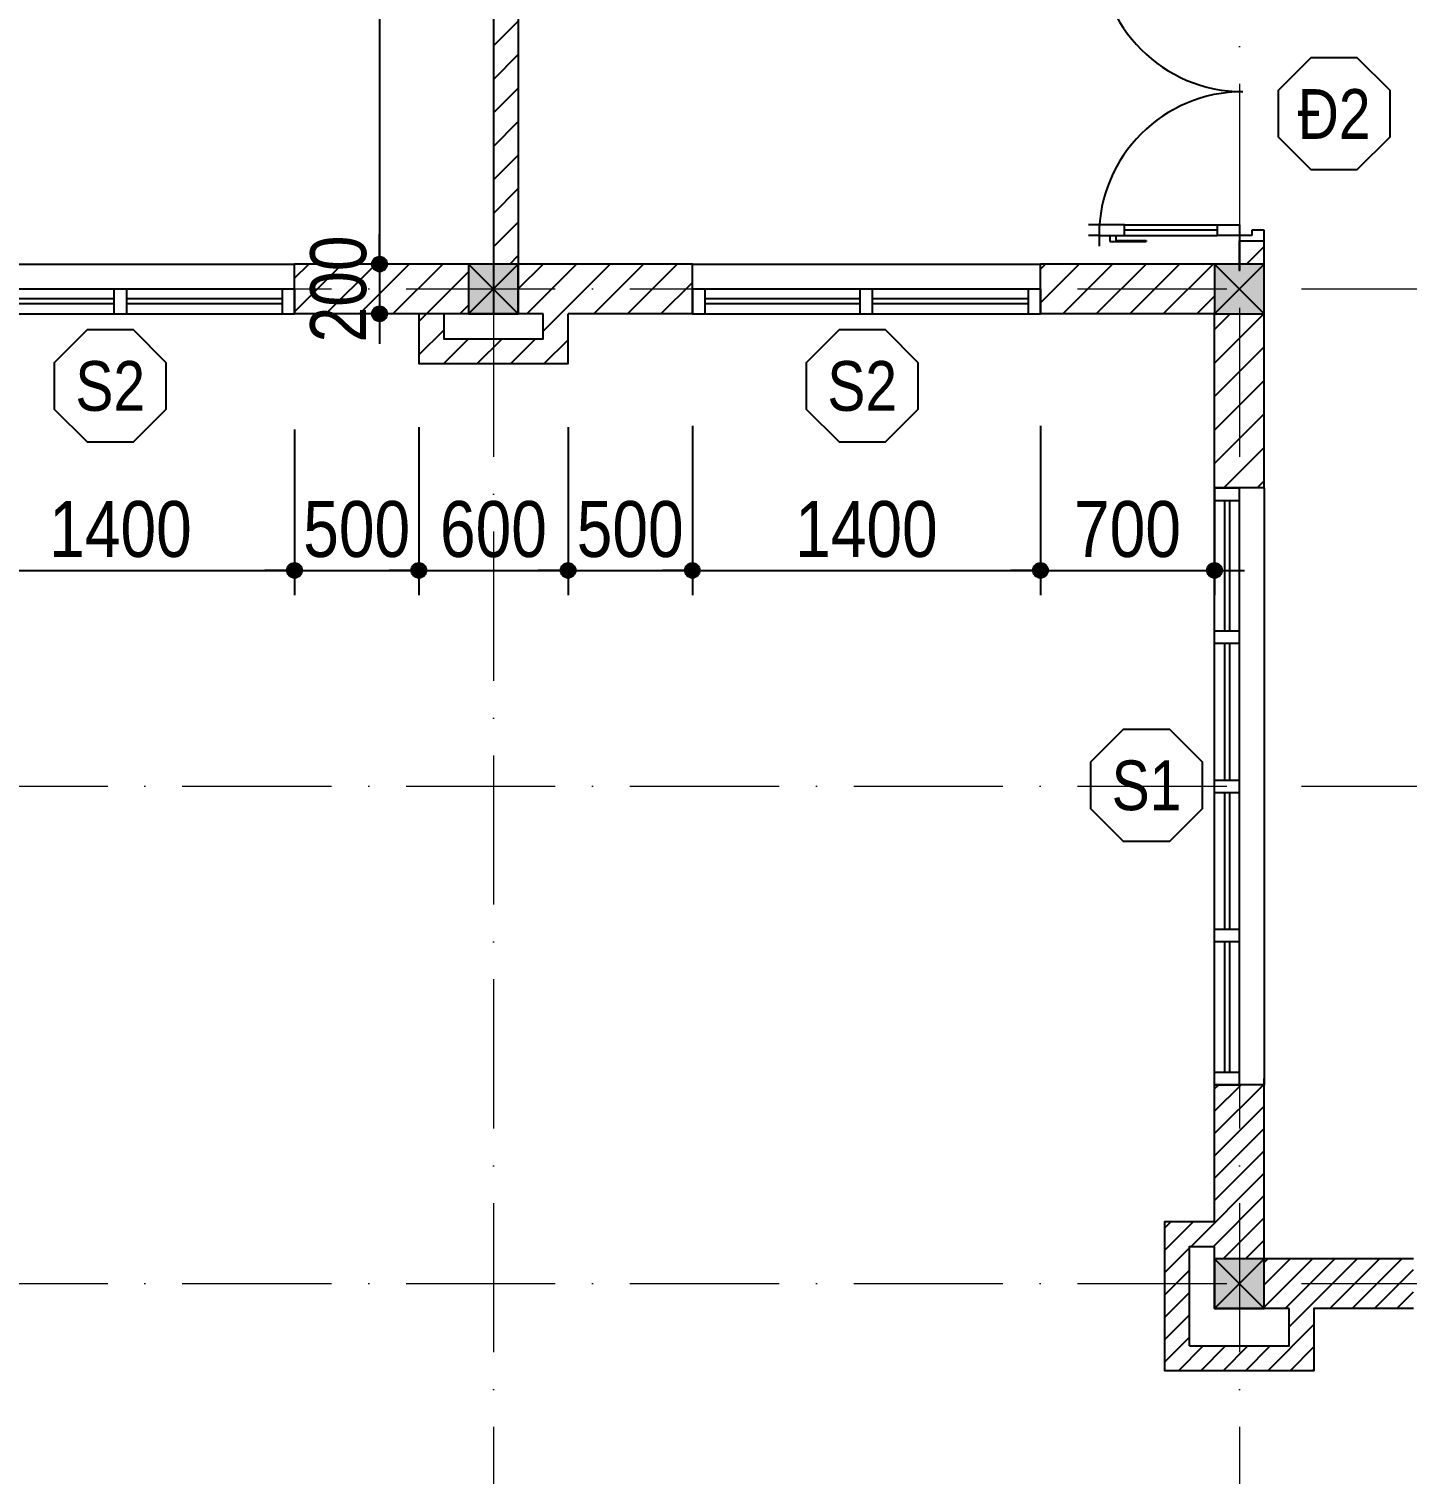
# Model space of a CAD drawing. Extents: x -1107188 to -523840, y 39692 to 514392.
# Drawn here: x -1037460 to -1031917, y 495586 to 501398 of the extents above; entities that cross this region are included whole.
import ezdxf
from ezdxf.enums import TextEntityAlignment as Align

# ---------------------------------------------------------------- set-up
doc = ezdxf.new("R2010")
doc.units = 0
doc.linetypes.add('ACAD_ISO10W100', pattern=[18, 12, -3, 0, -3])
doc.layers.get('DEFPOINTS').update_dxf_attribs({"linetype": 'CONTINUOUS'})
for name, color, linetype in [('009', 251, 'CONTINUOUS'), ('DIM', 1, 'CONTINUOUS'), ('DOOR', 20, 'CONTINUOUS'), ('MEDIUM', 2, 'CONTINUOUS'), ('TAGS', 60, 'CONTINUOUS'), ('TUONG', 131, 'CONTINUOUS'), ('WALL', 4, 'CONTINUOUS')]:
    doc.layers.add(name, color=color, linetype=linetype)
doc.layers.add('NET-THAY', color=2, linetype='CONTINUOUS', lineweight=13)
doc.layers.add('TRUC', color=24, linetype='CONTINUOUS', lineweight=0)
doc.styles.add('HEL-CONDENSE', font='')
doc.styles.add('VNI-HELVE-CONDENSEN', font='')
doc.styles.get('HEL-CONDENSE').set_extended_font_data('VNI-Helve-Condense')
doc.styles.get('VNI-HELVE-CONDENSEN').set_extended_font_data('VNI-Helve-Condense')
doc.dimstyles.new('D100', dxfattribs={"dimtxt": 225, "dimasz": 1.2, "dimexe": 100, "dimexo": 0, "dimgap": 50, "dimtad": 1, "dimdec": 0, "dimzin": 13, "dimdsep": 46, "dimtxsty": 'HEL-CONDENSE', "dimblk": 'D50', "dimcen": 0, "dimclrd": 1, "dimclre": 1, "dimclrt": 7, "dimadec": 0, "dimazin": 0, "dimtfac": 1, "dimtdec": 0, "dimtmove": 0, "dimatfit": 3, "dimldrblk": 'D50', "dimfxl": 1, "dimtolj": 1, "dimtzin": 13, "dimarcsym": 0})

# ---------------------------------------------------------------- blocks, each defined once
blk = doc.blocks.new('s11')
at = {"layer": 'DOOR'}
for p, q in [((0, 0), (0, -100)), ((1400, 0), (0, 0)), ((50, 0), (50, -100)), ((1350, 0), (1350, -100)), ((1400, 0), (1400, -100)), ((1400, -100), (0, -100))]:
    blk.add_line(p, q, dxfattribs=at)
at = {"layer": 'DOOR', "linetype": 'ByBlock', "lineweight": -2}
for p, q in [((675, -100), (675, 0)), ((725, -100), (725, 0))]:
    blk.add_line(p, q, dxfattribs=at)
at = {"layer": 'DOOR', "color": 251}
for p, q in [((50, -40), (675, -40)), ((725, -40), (1350, -40)), ((50, -60), (675, -60)), ((725, -60), (1350, -60))]:
    blk.add_line(p, q, dxfattribs=at)
blk = doc.blocks.new('A$C1CA434F2')
at = {"layer": 'DOOR'}
for p, q in [((-289.1, -309.3), (-289.1, -409.3)), ((-289.1, -309.3), (2110.9, -309.3)), ((-239.1, -309.3), (-239.1, -409.3)), ((885.9, -309.3), (885.9, -409.3)), ((935.9, -309.3), (935.9, -409.3)), ((1486.2, -309.3), (1486.2, -409.3)), ((1536.2, -309.3), (1536.2, -409.3)), ((2060.9, -309.3), (2060.9, -409.3)), ((2110.9, -309.3), (2110.9, -409.3)), ((-289.1, -409.3), (2110.9, -409.3))]:
    blk.add_line(p, q, dxfattribs=at)
at = {"layer": 'DOOR', "linetype": 'ByBlock', "lineweight": -2}
for p, q in [((285.2, -409.3), (285.2, -309.3)), ((335.2, -409.3), (335.2, -309.3))]:
    blk.add_line(p, q, dxfattribs=at)
at = {"layer": 'DOOR', "color": 251}
for p, q in [((285.2, -349.3), (-239.1, -349.3)), ((285.2, -369.3), (-239.1, -369.3)), ((885.9, -349.3), (335.2, -349.3)), ((885.9, -369.3), (335.2, -369.3)), ((1486.2, -349.3), (935.9, -349.3)), ((1486.2, -369.3), (935.9, -369.3)), ((2060.9, -349.3), (1536.2, -349.3)), ((2060.9, -369.3), (1536.2, -369.3))]:
    blk.add_line(p, q, dxfattribs=at)
blk = doc.blocks.new('A$C225A2996')
at = {"layer": 'WALL'}
blk.add_hatch(color=4, dxfattribs=at).paths.add_polyline_path([(531.4, 81.6), (731.4, 81.6), (731.4, 281.6), (531.4, 281.6)])
at = {"layer": 'WALL', "color": 4}
for p, q in [((531.4, 281.6), (731.4, 81.6)), ((531.4, 81.6), (731.4, 281.6))]:
    blk.add_line(p, q, dxfattribs=at)
blk.add_lwpolyline([(531.4, 81.6), (731.4, 81.6), (731.4, 281.6), (531.4, 281.6)], close=True, dxfattribs=at)
blk = doc.blocks.new('KH-CUADI')
at = {"layer": 'TAGS'}
blk.add_lwpolyline([(-124.3, 300), (-300, 124.3), (-300, -124.3), (-124.3, -300), (124.3, -300), (300, -124.3), (300, 124.3), (124.3, 300)], close=True, dxfattribs=at)
at = {"layer": 'TAGS', "style": 'VNI-HELVE-CONDENSEN'}
blk.add_attdef('D', text='', height=300, dxfattribs=at).set_placement((0, 0), align=Align.MIDDLE)
blk = doc.blocks.new('D50')
at = {"layer": 'DIM'}
blk.add_hatch(color=256, dxfattribs=at).paths.add_polyline_path([(25, 0, 1), (-25, 0, 1)])
blk.add_line((25, 0), (100, 0), dxfattribs=at)
blk.add_circle((0, 0), 25, dxfattribs=at)
blk = doc.blocks.new('*D461')
at = {"layer": 'DEFPOINTS', "color": 0, "transparency": 16777216}
for p in [(-1037791.4, 499800.8), (-1036391.4, 499787.3), (-1036391.4, 499220.2)]:
    blk.add_point(p, dxfattribs=at)
at = {"layer": 'DIM', "color": 1, "lineweight": -2, "transparency": 16777216}
for p, q in [((-1037791.4, 499800.8), (-1037791.4, 499120.2)), ((-1036391.4, 499787.3), (-1036391.4, 499120.2)), ((-1037790.2, 499220.2), (-1036392.6, 499220.2))]:
    blk.add_line(p, q, dxfattribs=at)
at = {"layer": 'DIM', "color": 1, "lineweight": -2, "transparency": 16777216, "xscale": 1.199999999999999, "yscale": 1.199999999999999, "zscale": 1.199999999999999, "rotation": 180}
blk.add_blockref('D50', (-1037791.4, 499220.2), dxfattribs=at)
at = {"layer": 'DIM', "color": 1, "lineweight": -2, "transparency": 16777216, "xscale": 1.199999999999999, "yscale": 1.199999999999999, "zscale": 1.199999999999999}
blk.add_blockref('D50', (-1036391.4, 499220.2), dxfattribs=at)
at = {"layer": 'DIM', "color": 7, "transparency": 16777216, "insert": (-1037091.4, 499385.1), "char_height": 225, "attachment_point": 5, "style": 'HEL-CONDENSE'}
blk.add_mtext('\\A1;1400', dxfattribs=at)
blk = doc.blocks.new('*D462')
at = {"layer": 'DEFPOINTS', "color": 0, "transparency": 16777216}
for p in [(-1036391.4, 499787.3), (-1035891.4, 499795.9), (-1035891.4, 499220.2)]:
    blk.add_point(p, dxfattribs=at)
at = {"layer": 'DIM', "color": 1, "lineweight": -2, "transparency": 16777216}
for p, q in [((-1036391.4, 499787.3), (-1036391.4, 499120.2)), ((-1035891.4, 499795.9), (-1035891.4, 499120.2)), ((-1036390.2, 499220.2), (-1035892.6, 499220.2))]:
    blk.add_line(p, q, dxfattribs=at)
at = {"layer": 'DIM', "color": 1, "lineweight": -2, "transparency": 16777216, "xscale": 1.199999999999999, "yscale": 1.199999999999999, "zscale": 1.199999999999999, "rotation": 180}
blk.add_blockref('D50', (-1036391.4, 499220.2), dxfattribs=at)
at = {"layer": 'DIM', "color": 1, "lineweight": -2, "transparency": 16777216, "xscale": 1.199999999999999, "yscale": 1.199999999999999, "zscale": 1.199999999999999}
blk.add_blockref('D50', (-1035891.4, 499220.2), dxfattribs=at)
at = {"layer": 'DIM', "color": 7, "transparency": 16777216, "insert": (-1036141.4, 499385.1), "char_height": 225, "attachment_point": 5, "style": 'HEL-CONDENSE'}
blk.add_mtext('\\A1;500', dxfattribs=at)
blk = doc.blocks.new('*D463')
at = {"layer": 'DEFPOINTS', "color": 0, "transparency": 16777216}
for p in [(-1035891.4, 499795.9), (-1035291.4, 499795.9), (-1035291.4, 499220.2)]:
    blk.add_point(p, dxfattribs=at)
at = {"layer": 'DIM', "color": 1, "lineweight": -2, "transparency": 16777216}
for p, q in [((-1035891.4, 499795.9), (-1035891.4, 499120.2)), ((-1035291.4, 499795.9), (-1035291.4, 499120.2)), ((-1035890.2, 499220.2), (-1035292.6, 499220.2))]:
    blk.add_line(p, q, dxfattribs=at)
at = {"layer": 'DIM', "color": 1, "lineweight": -2, "transparency": 16777216, "xscale": 1.199999999999999, "yscale": 1.199999999999999, "zscale": 1.199999999999999, "rotation": 180}
blk.add_blockref('D50', (-1035891.4, 499220.2), dxfattribs=at)
at = {"layer": 'DIM', "color": 1, "lineweight": -2, "transparency": 16777216, "xscale": 1.199999999999999, "yscale": 1.199999999999999, "zscale": 1.199999999999999}
blk.add_blockref('D50', (-1035291.4, 499220.2), dxfattribs=at)
at = {"layer": 'DIM', "color": 7, "transparency": 16777216, "insert": (-1035591.4, 499385.1), "char_height": 225, "attachment_point": 5, "style": 'HEL-CONDENSE'}
blk.add_mtext('\\A1;600', dxfattribs=at)
blk = doc.blocks.new('*D464')
at = {"layer": 'DEFPOINTS', "color": 0, "transparency": 16777216}
for p in [(-1035291.4, 499795.9), (-1034791.4, 499801.1), (-1034791.4, 499220.2)]:
    blk.add_point(p, dxfattribs=at)
at = {"layer": 'DIM', "color": 1, "lineweight": -2, "transparency": 16777216}
for p, q in [((-1035291.4, 499795.9), (-1035291.4, 499120.2)), ((-1034791.4, 499801.1), (-1034791.4, 499120.2)), ((-1035290.2, 499220.2), (-1034792.6, 499220.2))]:
    blk.add_line(p, q, dxfattribs=at)
at = {"layer": 'DIM', "color": 1, "lineweight": -2, "transparency": 16777216, "xscale": 1.199999999999999, "yscale": 1.199999999999999, "zscale": 1.199999999999999, "rotation": 180}
blk.add_blockref('D50', (-1035291.4, 499220.2), dxfattribs=at)
at = {"layer": 'DIM', "color": 1, "lineweight": -2, "transparency": 16777216, "xscale": 1.199999999999999, "yscale": 1.199999999999999, "zscale": 1.199999999999999}
blk.add_blockref('D50', (-1034791.4, 499220.2), dxfattribs=at)
at = {"layer": 'DIM', "color": 7, "transparency": 16777216, "insert": (-1035041.4, 499385.1), "char_height": 225, "attachment_point": 5, "style": 'HEL-CONDENSE'}
blk.add_mtext('\\A1;500', dxfattribs=at)
blk = doc.blocks.new('*D465')
at = {"layer": 'DEFPOINTS', "color": 0, "transparency": 16777216}
for p in [(-1034791.4, 499801.1), (-1033391.4, 499801.1), (-1033391.4, 499220.2)]:
    blk.add_point(p, dxfattribs=at)
at = {"layer": 'DIM', "color": 1, "lineweight": -2, "transparency": 16777216}
for p, q in [((-1034791.4, 499801.1), (-1034791.4, 499120.2)), ((-1033391.4, 499801.1), (-1033391.4, 499120.2)), ((-1034790.2, 499220.2), (-1033392.6, 499220.2))]:
    blk.add_line(p, q, dxfattribs=at)
at = {"layer": 'DIM', "color": 1, "lineweight": -2, "transparency": 16777216, "xscale": 1.199999999999999, "yscale": 1.199999999999999, "zscale": 1.199999999999999, "rotation": 180}
blk.add_blockref('D50', (-1034791.4, 499220.2), dxfattribs=at)
at = {"layer": 'DIM', "color": 1, "lineweight": -2, "transparency": 16777216, "xscale": 1.199999999999999, "yscale": 1.199999999999999, "zscale": 1.199999999999999}
blk.add_blockref('D50', (-1033391.4, 499220.2), dxfattribs=at)
at = {"layer": 'DIM', "color": 7, "transparency": 16777216, "insert": (-1034091.4, 499385.1), "char_height": 225, "attachment_point": 5, "style": 'HEL-CONDENSE'}
blk.add_mtext('\\A1;1400', dxfattribs=at)
blk = doc.blocks.new('*D466')
at = {"layer": 'DEFPOINTS', "color": 0, "transparency": 16777216}
for p in [(-1033391.4, 499801.1), (-1032691.4, 499552), (-1032691.4, 499220.2)]:
    blk.add_point(p, dxfattribs=at)
at = {"layer": 'DIM', "color": 1, "lineweight": -2, "transparency": 16777216}
for p, q in [((-1033391.4, 499801.1), (-1033391.4, 499120.2)), ((-1032691.4, 499552), (-1032691.4, 499120.2)), ((-1033390.2, 499220.2), (-1032692.6, 499220.2))]:
    blk.add_line(p, q, dxfattribs=at)
at = {"layer": 'DIM', "color": 1, "lineweight": -2, "transparency": 16777216, "xscale": 1.199999999999999, "yscale": 1.199999999999999, "zscale": 1.199999999999999, "rotation": 180}
blk.add_blockref('D50', (-1033391.4, 499220.2), dxfattribs=at)
at = {"layer": 'DIM', "color": 1, "lineweight": -2, "transparency": 16777216, "xscale": 1.199999999999999, "yscale": 1.199999999999999, "zscale": 1.199999999999999}
blk.add_blockref('D50', (-1032691.4, 499220.2), dxfattribs=at)
at = {"layer": 'DIM', "color": 7, "transparency": 16777216, "insert": (-1033041.4, 499385.1), "char_height": 225, "attachment_point": 5, "style": 'HEL-CONDENSE'}
blk.add_mtext('\\A1;700', dxfattribs=at)
blk = doc.blocks.new('*D472')
at = {"layer": 'DEFPOINTS', "color": 0, "transparency": 16777216}
for p in [(-1035900.6, 504352), (-1036049.3, 500452), (-1035848.7, 500452)]:
    blk.add_point(p, dxfattribs=at)
at = {"layer": 'DIM', "color": 1, "lineweight": -2, "transparency": 16777216}
for p, q in [((-1035900.6, 504352), (-1036149.3, 504352)), ((-1036049.3, 504350.8), (-1036049.3, 500453.2)), ((-1035848.7, 500452), (-1036149.3, 500452))]:
    blk.add_line(p, q, dxfattribs=at)
at = {"layer": 'DIM', "color": 1, "lineweight": -2, "transparency": 16777216, "xscale": 1.199999999999999, "yscale": 1.199999999999999, "zscale": 1.199999999999999}
for p, rotation in [((-1036049.3, 504352), 90), ((-1036049.3, 500452), 270)]:
    blk.add_blockref('D50', p, dxfattribs=dict(at, rotation=rotation))
at = {"layer": 'DIM', "color": 7, "transparency": 16777216, "insert": (-1036214.2, 502402), "char_height": 225, "attachment_point": 5, "rotation": 90, "style": 'HEL-CONDENSE'}
blk.add_mtext('\\A1;3900', dxfattribs=at)
blk = doc.blocks.new('*D473')
at = {"layer": 'DEFPOINTS', "color": 0, "transparency": 16777216}
for p in [(-1035848.7, 500452), (-1036049.3, 500252), (-1035741.7, 500252)]:
    blk.add_point(p, dxfattribs=at)
at = {"layer": 'DIM', "color": 1, "lineweight": -2, "transparency": 16777216}
for p, q in [((-1035848.7, 500452), (-1036149.3, 500452)), ((-1036049.3, 500450.8), (-1036049.3, 500253.2)), ((-1035741.7, 500252), (-1036149.3, 500252))]:
    blk.add_line(p, q, dxfattribs=at)
at = {"layer": 'DIM', "color": 1, "lineweight": -2, "transparency": 16777216, "xscale": 1.199999999999999, "yscale": 1.199999999999999, "zscale": 1.199999999999999}
for p, rotation in [((-1036049.3, 500452), 90), ((-1036049.3, 500252), 270)]:
    blk.add_blockref('D50', p, dxfattribs=dict(at, rotation=rotation))
at = {"layer": 'DIM', "color": 7, "transparency": 16777216, "insert": (-1036214.2, 500352), "char_height": 225, "attachment_point": 5, "rotation": 90, "style": 'HEL-CONDENSE'}
blk.add_mtext('\\A1;200', dxfattribs=at)
blk = doc.blocks.new('A$C48B57989')
at = {"layer": 'DOOR'}
for p, q in [((-446, 752.5), (-403.1, 752.5)), ((-446, 652.5), (-446, 752.5)), ((-403.1, 702.5), (-424.6, 702.5)), ((-424.6, 702.5), (-424.6, 652.5)), ((-403.1, 752.5), (-403.1, 702.5)), ((711.1, 752.5), (711.1, 702.5)), ((754, 752.5), (711.1, 752.5)), ((711.1, 702.5), (732.6, 702.5)), ((732.6, 702.5), (732.6, 652.5)), ((754, 652.5), (754, 752.5)), ((-424.6, 652.5), (-446, 652.5)), ((-381.7, 666.8), (-424.6, 666.8)), ((-424.6, 666.8), (-424.6, 563.9)), ((-381.7, 563.9), (-381.7, 666.8)), ((689.7, 563.9), (689.7, 652.5)), ((689.7, 652.5), (732.6, 652.5)), ((732.6, 652.5), (754, 652.5)), ((732.6, 652.5), (732.6, 563.9)), ((-424.6, 563.9), (-381.7, 563.9)), ((-424.6, 171.4), (-424.6, 563.9)), ((-403.1, 563.9), (-403.1, 191)), ((-381.7, 191), (-381.7, 563.9)), ((689.7, 191), (689.7, 563.9)), ((732.6, 563.9), (689.7, 563.9)), ((711.1, 563.9), (711.1, 191)), ((732.6, 171.4), (732.6, 563.9)), ((-448.8, 131.8), (-448.8, 277.2)), ((-443.9, 277.2), (-448.8, 277.2)), ((-443.9, 156), (-443.9, 277.2)), ((752, 156), (752, 277.2)), ((752, 277.2), (756.8, 277.2)), ((756.8, 131.8), (756.8, 277.2)), ((-424.6, 191), (-381.7, 191)), ((-424.6, 88.2), (-424.6, 191)), ((-381.7, 191), (-381.7, 88.2)), ((732.6, 191), (689.7, 191)), ((689.7, 191), (689.7, 88.2)), ((732.6, 88.2), (732.6, 191)), ((-424.6, 131.8), (-448.8, 131.8)), ((-424.6, 156), (-443.9, 156)), ((-424.6, 131.8), (-424.6, 156)), ((732.6, 131.8), (732.6, 156)), ((732.6, 156), (752, 156)), ((732.6, 131.8), (756.8, 131.8)), ((-424.6, 88.2), (-467.4, 88.2)), ((-424.6, 88.2), (-424.6, 45.3)), ((-381.7, 88.2), (-424.6, 88.2)), ((-381.7, 88.2), (-381.7, 45.3)), ((689.7, 88.2), (689.7, 45.3)), ((689.7, 88.2), (732.6, 88.2)), ((732.6, 88.2), (732.6, 45.3)), ((732.6, 88.2), (775.4, 88.2))]:
    blk.add_line(p, q, dxfattribs=at)
at = {"layer": 'DOOR', "color": 251}
for centre, major_axis, start_param, end_param in [((-424.6, 666.8), (409.1, 409.1), 3.926991, 5.497787), ((732.6, 666.8), (-409.1, 409.1), 0.785398, 2.356194)]:
    blk.add_ellipse(centre, major_axis=major_axis, ratio=1, start_param=start_param, end_param=end_param, dxfattribs=at)

msp = doc.modelspace()

# ---------------------------------------------------------------- hatches: boundary and pattern name
at = {"layer": '009'}
h = msp.add_hatch(dxfattribs=at)
h.set_pattern_fill('ANSI31', color=256, scale=30, style=0)
h.set_pattern_definition([(45, (-2362596.62, 165205.8), (-67.351921, 67.351921), [])])
h.paths.add_polyline_path([(-1026891.449, 510601.964), (-1026341.449, 510601.964), (-1026341.449, 510201.964), (-1026491.449, 510201.964), (-1026491.449, 510251.964), (-1026691.449, 510251.964), (-1026691.449, 508551.964), (-1027491.449, 508551.964), (-1027491.449, 508451.964), (-1026691.449, 508451.964), (-1026691.449, 506451.964), (-1026491.449, 506451.964), (-1026491.449, 506551.964), (-1026341.449, 506551.964), (-1026341.449, 506151.964), (-1026491.449, 506151.964), (-1026491.449, 506251.964), (-1026691.449, 506251.964), (-1026691.449, 506051.964), (-1026591.449, 506051.964), (-1026491.449, 506051.964), (-1026241.449, 506051.964), (-1026241.449, 506651.964), (-1026491.449, 506651.964), (-1026491.449, 510101.964), (-1026241.449, 510101.964), (-1026241.449, 510701.964), (-1026791.449, 510701.964), (-1026991.449, 510701.964), (-1026991.449, 510451.964), (-1027491.449, 510451.964), (-1029341.449, 510451.964), (-1029341.449, 510651.964), (-1029941.449, 510651.964), (-1029941.449, 510451.964), (-1031891.449, 510451.964), (-1032291.449, 510451.964), (-1032291.449, 510651.964), (-1032891.449, 510651.964), (-1032891.449, 510451.964), (-1033391.449, 510451.964), (-1033391.449, 510251.964), (-1032691.449, 510251.964), (-1032691.449, 510451.964), (-1032791.449, 510451.964), (-1032791.449, 510551.964), (-1032391.449, 510551.964), (-1032391.449, 510451.964), (-1032491.449, 510451.964), (-1032491.449, 510251.964), (-1031891.449, 510251.964), (-1027491.449, 510251.964), (-1026691.449, 510251.964), (-1026691.449, 510351.964), (-1026891.449, 510351.964)])
h.paths.add_polyline_path([(-1029841.449, 510451.964), (-1029841.449, 510551.964), (-1029441.449, 510551.964), (-1029441.449, 510451.964)], flags=16)
h.paths.add_polyline_path([(-1032491.449, 508451.964), (-1031691.449, 508451.964), (-1031691.449, 508551.964), (-1032491.449, 508551.964), (-1032491.449, 510251.964), (-1032591.449, 510251.964), (-1032591.449, 510151.964), (-1032591.449, 506451.964), (-1032491.449, 506451.964)], flags=16)
h.paths.add_polyline_path([(-1035491.449, 504251.964), (-1035591.449, 504251.964), (-1035591.449, 500451.964), (-1035491.449, 500451.964)])
h.paths.add_polyline_path([(-1032491.449, 500251.964), (-1032691.449, 500251.964), (-1032691.449, 499551.964), (-1032491.449, 499551.964)])
h.paths.add_polyline_path([(-1032691.449, 500451.964), (-1033391.449, 500451.964), (-1033391.449, 500251.964), (-1032691.449, 500251.964)])
h.paths.add_polyline_path([(-1034791.449, 500451.964), (-1035491.449, 500451.964), (-1035491.449, 500251.964), (-1035391.449, 500251.964), (-1035391.449, 500151.964), (-1035791.449, 500151.964), (-1035791.449, 500251.964), (-1035691.449, 500251.964), (-1035691.449, 500451.964), (-1036391.449, 500451.964), (-1036391.449, 500251.964), (-1035891.449, 500251.964), (-1035891.449, 500051.964), (-1035291.449, 500051.964), (-1035291.449, 500251.964), (-1034791.449, 500251.964)])
h.paths.add_polyline_path([(-1036385.378, 500082.114), (-1036385.378, 500621.814), (-1036043.078, 500621.814), (-1036043.078, 500082.114)], flags=9)
h.paths.add_polyline_path([(-1032591.449, 501745.329), (-1032491.449, 501745.329), (-1032491.449, 504251.964), (-1032591.449, 504251.964)])
h.paths.add_polyline_path([(-1032491.449, 500545.329), (-1032591.449, 500545.329), (-1032591.449, 500451.964), (-1032491.449, 500451.964)])
h = msp.add_hatch(dxfattribs=at)
h.set_pattern_fill('ANSI31', color=256, scale=20, style=0)
h.set_pattern_definition([(45, (-2362596.62, 165205.8), (-44.9012806, 44.9012806), [])])
h.paths.add_polyline_path([(-1032491.449, 497151.964), (-1032691.449, 497151.964), (-1032691.449, 496601.964), (-1032891.449, 496601.964), (-1032891.449, 496001.964), (-1032291.449, 496001.964), (-1032291.449, 496251.964), (-1031891.449, 496251.964), (-1031891.449, 496451.964), (-1032491.449, 496451.964), (-1032491.449, 496251.964), (-1032391.449, 496251.964), (-1032391.449, 496101.964), (-1032791.449, 496101.964), (-1032791.449, 496501.964), (-1032691.449, 496501.964), (-1032691.449, 496451.964), (-1032491.449, 496451.964)])
h.paths.add_polyline_path([(-1028891.449, 496451.964), (-1030491.449, 496451.964), (-1030491.449, 496251.964), (-1029941.449, 496251.964), (-1029941.449, 496051.964), (-1029341.449, 496051.964), (-1029341.449, 496251.964), (-1028891.449, 496251.964)])
h.paths.add_polyline_path([(-1029841.449, 496251.964), (-1029441.449, 496251.964), (-1029441.449, 496151.964), (-1029841.449, 496151.964)], flags=16)
h.paths.add_polyline_path([(-1026691.449, 496451.964), (-1027491.449, 496451.964), (-1027491.449, 496251.964), (-1026991.449, 496251.964), (-1026991.449, 496001.964), (-1026241.449, 496001.964), (-1026241.449, 496601.964), (-1026491.449, 496601.964), (-1026491.449, 497151.964), (-1026691.449, 497151.964), (-1026691.449, 496451.964), (-1026491.449, 496451.964), (-1026491.449, 496501.964), (-1026341.449, 496501.964), (-1026341.449, 496101.964), (-1026791.449, 496101.964), (-1026891.449, 496101.964), (-1026891.449, 496301.964), (-1026891.449, 496351.964), (-1026691.449, 496351.964)])
h.paths.add_polyline_path([(-1026241.449, 500651.964), (-1026491.449, 500651.964), (-1026491.449, 501151.964), (-1026691.449, 501151.964), (-1026691.449, 500451.964), (-1026491.449, 500451.964), (-1026491.449, 500551.964), (-1026341.449, 500551.964), (-1026341.449, 500151.964), (-1026491.449, 500151.964), (-1026491.449, 500251.964), (-1026691.449, 500251.964), (-1026691.449, 500051.964), (-1026691.449, 499551.964), (-1026491.449, 499551.964), (-1026491.449, 500051.964), (-1026241.449, 500051.964)])

# ---------------------------------------------------------------- linework, layer by layer
at = {"layer": 'MEDIUM'}
for p, q in [((-1037791.449, 500451.964), (-1036391.449, 500451.964)), ((-1034791.449, 500451.964), (-1033391.449, 500451.964)), ((-1032491.449, 499551.964), (-1032491.449, 497151.964))]:
    msp.add_line(p, q, dxfattribs=at)
at = {"layer": 'NET-THAY'}
msp.add_line((-1032491.449, 499551.964), (-1032491.449, 497151.964), dxfattribs=at)
at = {"layer": 'TRUC', "linetype": 'ACAD_ISO10W100', "ltscale": 50}
for points in [[(-1035591.449, 511077.744), (-1035591.449, 494651.964)], [(-1032591.449, 511077.744), (-1032591.449, 494651.964)], [(-1032591.449, 511077.744), (-1032591.449, 494651.964)], [(-1062045.434, 500351.964), (-1024275.122, 500351.964)], [(-1062045.434, 498351.964), (-1024275.122, 498351.964)], [(-1062045.434, 496351.964), (-1024275.122, 496351.964)]]:
    msp.add_lwpolyline(points, dxfattribs=at)
at = {"layer": 'TUONG', "color": 4}
msp.add_line((-1035591.449, 504351.964), (-1035591.449, 500401.964), dxfattribs=at)
at = {"layer": 'TUONG'}
for p, q in [((-1036391.449, 500251.964), (-1036391.449, 500451.964)), ((-1034791.449, 500251.964), (-1034791.449, 500451.964)), ((-1033391.449, 500251.964), (-1033391.449, 500451.964)), ((-1032491.449, 499551.964), (-1032691.449, 499551.964)), ((-1032491.449, 497151.964), (-1032691.449, 497151.964))]:
    msp.add_line(p, q, dxfattribs=at)
for points in [[(-1035591.449, 504351.964), (-1035591.449, 500251.964)], [(-1035491.449, 504351.964), (-1035491.449, 500251.964)], [(-1032591.449, 500566.757), (-1032591.449, 500426.964)], [(-1032491.449, 500426.964), (-1032491.449, 500588.186)], [(-1032591.449, 500426.964), (-1032591.449, 500545.329)], [(-1034791.449, 500451.964), (-1036391.449, 500451.964)], [(-1032491.449, 499551.964), (-1032491.449, 500451.964), (-1033391.449, 500451.964)], [(-1035891.449, 500251.964), (-1036391.449, 500251.964)], [(-1035891.449, 500251.964), (-1035891.449, 500051.964), (-1035291.449, 500051.964), (-1035291.449, 500251.964)], [(-1035391.449, 500251.964), (-1035791.449, 500251.964)], [(-1035791.449, 500251.964), (-1035791.449, 500151.964), (-1035391.449, 500151.964), (-1035391.449, 500251.964)], [(-1034791.449, 500251.964), (-1035291.449, 500251.964)], [(-1032691.449, 499551.964), (-1032691.449, 500251.964), (-1033391.449, 500251.964)], [(-1032691.449, 496601.964), (-1032691.449, 497151.964)], [(-1031891.449, 496451.964), (-1032491.449, 496451.964), (-1032491.449, 497176.964)], [(-1032891.449, 496001.964), (-1032891.449, 496601.964), (-1032691.449, 496601.964)], [(-1032791.449, 496101.964), (-1032791.449, 496501.964), (-1032691.449, 496501.964)], [(-1032391.449, 496251.964), (-1032691.449, 496251.964), (-1032691.449, 496251.964), (-1032691.449, 496501.964)], [(-1031891.449, 496251.964), (-1032291.449, 496251.964), (-1032291.449, 496001.964), (-1032891.449, 496001.964), (-1032891.449, 496001.964)], [(-1032791.449, 496101.964), (-1032791.449, 496101.964), (-1032391.449, 496101.964), (-1032391.449, 496251.964)]]:
    msp.add_lwpolyline(points, dxfattribs=at)

# ---------------------------------------------------------------- block references
at = {"layer": 'DOOR'}
for name, p, rotation in [('A$C48B57989', (-1033243.923, 501299.336), 270), ('A$C1CA434F2', (-1033000.734, 497441.059), 90)]:
    msp.add_blockref(name, p, dxfattribs=dict(at, rotation=rotation))
at = {"layer": 'DOOR', "xscale": -1}
for p in [(-1036391.449, 500351.964), (-1033391.449, 500351.964)]:
    msp.add_blockref('s11', p, dxfattribs=at)
at = {"layer": 'TAGS', "linetype": 'Continuous'}
ref = msp.add_blockref('KH-CUADI', (-1032210.241, 501057.138), dxfattribs=dict(at, xscale=0.75, yscale=0.75, zscale=0.75, rotation=180))
ref.add_attrib('D', 'Ñ2', dxfattribs={"color": 7, "height": 200, "style": 'VNI-HELVE-CONDENSEN'}).set_placement((-1032210.241, 501057.138), align=Align.MIDDLE)
ref = msp.add_blockref('KH-CUADI', (-1037132.556, 499962.065), dxfattribs=dict(at, xscale=0.75, yscale=0.75, zscale=0.75, rotation=180))
ref.add_attrib('D', 'S2', dxfattribs={"color": 7, "height": 200, "style": 'VNI-HELVE-CONDENSEN'}).set_placement((-1037132.556, 499962.065), align=Align.MIDDLE)
ref = msp.add_blockref('KH-CUADI', (-1034108.339, 499962.065), dxfattribs=dict(at, xscale=0.75, yscale=0.75, zscale=0.75, rotation=180))
ref.add_attrib('D', 'S2', dxfattribs={"color": 7, "height": 200, "style": 'VNI-HELVE-CONDENSEN'}).set_placement((-1034108.339, 499962.065), align=Align.MIDDLE)
ref = msp.add_blockref('KH-CUADI', (-1032964.87, 498356.037), dxfattribs=dict(at, xscale=0.75, yscale=0.75, zscale=0.75, rotation=180))
ref.add_attrib('D', 'S1', dxfattribs={"color": 7, "height": 200, "style": 'VNI-HELVE-CONDENSEN'}).set_placement((-1032964.87, 498356.037), align=Align.MIDDLE)
at = {"layer": 'TUONG', "color": 4}
for p in [(-1036222.84, 500170.331), (-1033222.84, 500170.331), (-1033222.84, 496170.331)]:
    msp.add_blockref('A$C225A2996', p, dxfattribs=at)

# ---------------------------------------------------------------- dimensions: what is measured, and where the dimension line sits
at = {"layer": 'DIM'}
dim = msp.add_linear_dim(base=(-1036049.328, 500451.964), p1=(-1035900.579, 504351.964), p2=(-1035848.708, 500451.964), angle=90, dimstyle='D100', override={"dimtmove": 1}, dxfattribs=at)
dim.commit()
dim.dimension.update_dxf_attribs({"geometry": '*D472', "text_midpoint": (-1036214.228, 502401.964)})
dim = msp.add_linear_dim(base=(-1036049.328, 500251.964), p1=(-1035848.708, 500451.964), p2=(-1035741.694, 500251.964), angle=90, dimstyle='D100', override={"dimtmove": 1}, dxfattribs=at)
dim.commit()
dim.dimension.update_dxf_attribs({"geometry": '*D473', "text_midpoint": (-1036049.328, 500351.964), "dimtype": 160})
for base, p1, p2, picture, middle in [((-1036391.449, 499220.234), (-1037791.449, 499800.818), (-1036391.449, 499787.342), '*D461', (-1037091.449, 499385.134)), ((-1035291.449, 499220.234), (-1035891.449, 499795.869), (-1035291.449, 499795.869), '*D463', (-1035591.449, 499385.134)), ((-1033391.449, 499220.234), (-1034791.449, 499801.088), (-1033391.449, 499801.088), '*D465', (-1034091.449, 499385.134)), ((-1032691.449, 499220.234), (-1033391.449, 499801.088), (-1032691.449, 499551.964), '*D466', (-1033041.449, 499385.134))]:
    dim = msp.add_linear_dim(base=base, p1=p1, p2=p2, dimstyle='D100', override={"dimtmove": 1}, dxfattribs=at)
    dim.commit()
    dim.dimension.update_dxf_attribs({"geometry": picture, "text_midpoint": middle})
for base, p1, p2, picture, middle in [((-1035891.449, 499220.234), (-1036391.449, 499787.342), (-1035891.449, 499795.869), '*D462', (-1036141.449, 499220.234)), ((-1034791.449, 499220.234), (-1035291.449, 499795.869), (-1034791.449, 499801.088), '*D464', (-1035041.449, 499220.234))]:
    dim = msp.add_linear_dim(base=base, p1=p1, p2=p2, dimstyle='D100', override={"dimtmove": 1}, dxfattribs=at)
    dim.commit()
    dim.dimension.update_dxf_attribs({"geometry": picture, "text_midpoint": middle, "dimtype": 160})

doc.saveas('drawing.dxf')
